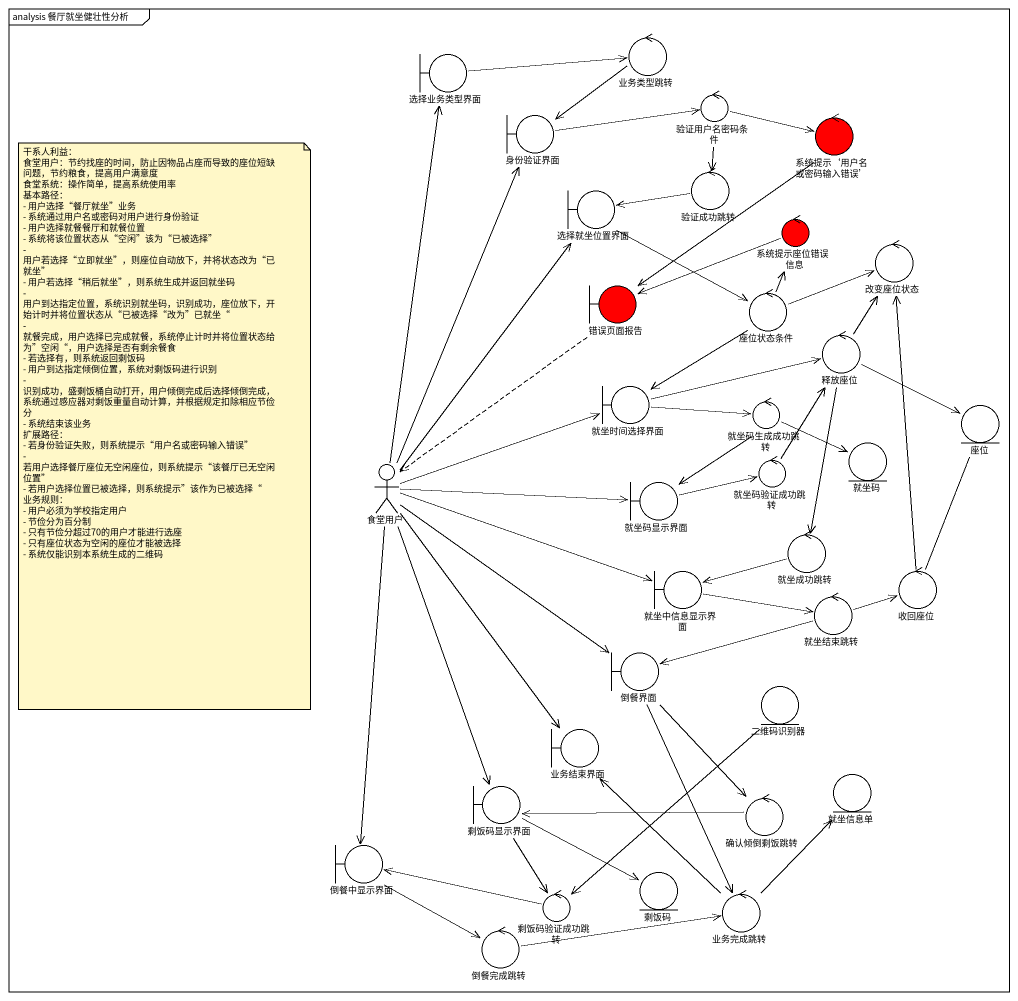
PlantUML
@startuml
mainframe analysis 餐厅就坐健壮性分析
boundary 选择业务类型界面
control 业务类型跳转
control 验证用户名密码条件
boundary 身份验证界面
control "系统提示‘用户名或密码输入错误’" as 系统提示_用户名或密码输入错误 #FF0000
boundary 选择就坐位置界面
control 验证成功跳转
control 系统提示座位错误信息 #FF0000
control 改变座位状态
boundary 错误页面报告 #FF0000
control 座位状态条件
control 释放座位
boundary 就坐时间选择界面
control 就坐码生成成功跳转
entity 座位
control 就坐码验证成功跳转
entity 就坐码
actor 食堂用户
boundary 就坐码显示界面
control 就坐成功跳转
boundary 就坐中信息显示界面
control 收回座位
control 就坐结束跳转
boundary 倒餐界面
entity 二维码识别器
boundary 业务结束界面
boundary 剩饭码显示界面
control 确认倾倒剩饭跳转
entity 就坐信息单
boundary 倒餐中显示界面
entity 剩饭码
control 剩饭码验证成功跳转
control 业务完成跳转
control 倒餐完成跳转
选择业务类型界面 -right-> 业务类型跳转
业务类型跳转 --> 身份验证界面
验证用户名密码条件 -right-> 系统提示_用户名或密码输入错误
验证用户名密码条件 --> 验证成功跳转
身份验证界面 -right-> 验证用户名密码条件
系统提示_用户名或密码输入错误 --> 错误页面报告
选择就坐位置界面 -right-> 座位状态条件
验证成功跳转 -left-> 选择就坐位置界面
系统提示座位错误信息 -left-> 错误页面报告
错误页面报告 ..> 食堂用户
座位状态条件 -up-> 系统提示座位错误信息
座位状态条件 -right-> 改变座位状态
座位状态条件 --> 就坐时间选择界面
释放座位 -up-> 改变座位状态
释放座位 -right-> 座位
释放座位 --> 就坐成功跳转
就坐时间选择界面 -right-> 释放座位
就坐时间选择界面 -right-> 就坐码生成成功跳转
就坐码生成成功跳转 -right-> 就坐码
就坐码生成成功跳转 --> 就坐码显示界面
就坐码验证成功跳转 -up-> 释放座位
食堂用户 -up-> 选择业务类型界面
食堂用户 -up-> 身份验证界面
食堂用户 -up-> 选择就坐位置界面
食堂用户 -right-> 就坐时间选择界面
食堂用户 -right-> 就坐码显示界面
食堂用户 -right-> 就坐中信息显示界面
食堂用户 --> 倒餐界面
食堂用户 --> 业务结束界面
食堂用户 --> 剩饭码显示界面
食堂用户 --> 倒餐中显示界面
就坐码显示界面 -right-> 就坐码验证成功跳转
就坐成功跳转 -left-> 就坐中信息显示界面
就坐中信息显示界面 -right-> 就坐结束跳转
收回座位 -up-> 改变座位状态
收回座位 -up- 座位
就坐结束跳转 -right-> 收回座位
就坐结束跳转 -left-> 倒餐界面
倒餐界面 --> 确认倾倒剩饭跳转
倒餐界面 --> 业务完成跳转
二维码识别器 --> 剩饭码验证成功跳转
剩饭码显示界面 -right-> 剩饭码
剩饭码显示界面 --> 剩饭码验证成功跳转
确认倾倒剩饭跳转 -left-> 剩饭码显示界面
倒餐中显示界面 -right-> 倒餐完成跳转
剩饭码验证成功跳转 -left-> 倒餐中显示界面
业务完成跳转 -up-> 业务结束界面
业务完成跳转 -up-> 就坐信息单
倒餐完成跳转 -right-> 业务完成跳转
note as N1
  干系人利益：
  食堂用户：节约找座的时间，防止因物品占座而导致的座位短缺问题，节约粮食，提高用户满意度
  食堂系统：操作简单，提高系统使用率
  基本路径：
  - 用户选择“餐厅就坐”业务
  - 系统通过用户名或密码对用户进行身份验证
  - 用户选择就餐餐厅和就餐位置
  - 系统将该位置状态从“空闲”该为“已被选择”
  - 用户若选择“立即就坐”，则座位自动放下，并将状态改为“已就坐”
  - 用户若选择“稍后就坐”，则系统生成并返回就坐码
  - 用户到达指定位置，系统识别就坐码，识别成功，座位放下，开始计时并将位置状态从“已被选择“改为”已就坐“
  - 就餐完成，用户选择已完成就餐，系统停止计时并将位置状态给为”空闲“，用户选择是否有剩余餐食
  - 若选择有，则系统返回剩饭码
  - 用户到达指定倾倒位置，系统对剩饭码进行识别
  - 识别成功，盛剩饭桶自动打开，用户倾倒完成后选择倾倒完成，系统通过感应器对剩饭重量自动计算，并根据规定扣除相应节俭分
  - 系统结束该业务
  扩展路径：
  - 若身份验证失败，则系统提示“用户名或密码输入错误”
  - 若用户选择餐厅座位无空闲座位，则系统提示“该餐厅已无空闲位置”
  - 若用户选择位置已被选择，则系统提示”该作为已被选择“
  业务规则：
  - 用户必须为学校指定用户
  - 节俭分为百分制
  - 只有节俭分超过70的用户才能进行选座
  - 只有座位状态为空闲的座位才能被选择
  - 系统仅能识别本系统生成的二维码
end note
@enduml
